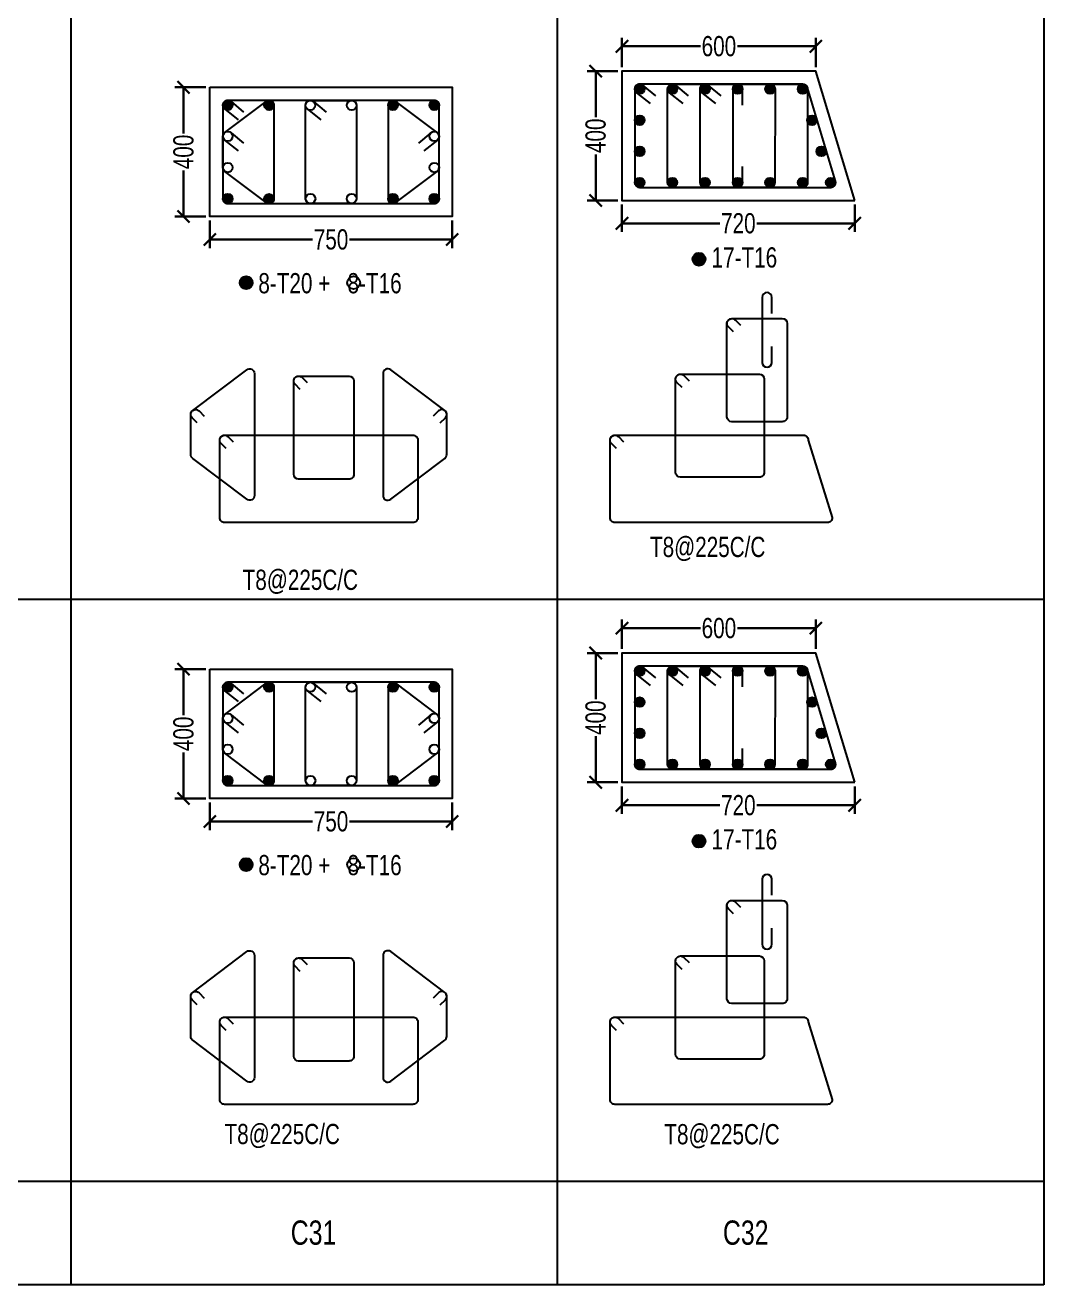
# Model space of a CAD drawing. Header units: millimetres. Extents: x 356 to 40629, y 2473 to 64837.
# Drawn here: x 37477 to 40629, y 11793 to 15690 of the extents above; entities that cross this region are included whole.
import ezdxf

# ---------------------------------------------------------------- set-up
doc = ezdxf.new("R2010")
doc.units = ezdxf.units.MM
for name, color, linetype in [('COL', 5, 'Continuous'), ('S-TIES', 3, 'Continuous'), ('STEEL1', 3, 'Continuous'), ('TABLE', 11, 'Continuous'), ('TXT3', 6, 'Continuous')]:
    doc.layers.add(name, color=color, linetype=linetype)
doc.layers.add('STR-COL-DIM', color=8, linetype='Continuous', lineweight=18)
doc.layers.add('STR-LEVEL TEXT', color=110, linetype='Continuous', lineweight=30)
doc.styles.add('SOBHA', font='swisscl.ttf')
doc.styles.add('sobha sed', font='swisscl.ttf')
doc.dimstyles.new('S-25', dxfattribs={"dimscale": 25, "dimtxt": 2.5, "dimasz": 1.5, "dimexe": 0.25, "dimexo": 0.5, "dimgap": 0.1, "dimtad": 0, "dimdec": 0, "dimrnd": 0.0005, "dimzin": 0, "dimdsep": 46, "dimtxsty": 'SOBHA', "dimblk": 'OBLIQUE', "dimcen": 0.09, "dimclrd": 8, "dimclre": 8, "dimclrt": 6, "dimadec": 0, "dimazin": 0, "dimtfac": 1, "dimtdec": 0, "dimtofl": 0, "dimtmove": 0, "dimatfit": 3, "dimfxl": 0.18, "dimtolj": 1, "dimtzin": 0, "dimlwd": -1, "dimlwe": -1, "dimarcsym": 0})

# ---------------------------------------------------------------- blocks, each defined once
blk = doc.blocks.new('_Oblique')
at = {"color": 0, "linetype": 'ByBlock', "lineweight": -2}
for p, q in [((-0.5, -0.5), (0.5, 0.5)), ((0, 0.71), (0, -0.71))]:
    blk.add_line(p, q, dxfattribs=at)
blk = doc.blocks.new('*D416')
at = {"layer": 'STR-LEVEL TEXT', "color": 8, "transparency": 16777216}
for p, q in [((38035.9, 13697.2), (37960.7, 13697.2)), ((37967, 13697.2), (37967, 13554.7)), ((37967, 13297.2), (37967, 13439.7)), ((38035.9, 13297.2), (37960.7, 13297.2))]:
    blk.add_line(p, q, dxfattribs=at)
at = {"layer": 'STR-LEVEL TEXT', "color": 8, "transparency": 16777216, "xscale": 37.5, "yscale": 37.5, "zscale": 37.5}
for p, rotation in [((37967, 13697.2), 90), ((37967, 13297.2), 270)]:
    blk.add_blockref('_Oblique', p, dxfattribs=dict(at, rotation=rotation))
at = {"layer": 'STR-LEVEL TEXT', "color": 6, "transparency": 16777216, "insert": (37967, 13497.2), "char_height": 62.5, "attachment_point": 5, "rotation": 90, "style": 'SOBHA'}
blk.add_mtext('\\A1;400', dxfattribs=at)
blk = doc.blocks.new('*D417')
at = {"layer": 'STR-LEVEL TEXT', "color": 8, "transparency": 16777216}
for p, q in [((38048.4, 13284.7), (38048.4, 13219.9)), ((38798.4, 13284.7), (38798.4, 13219.9)), ((38048.4, 13226.2), (38366.4, 13226.2)), ((38798.4, 13226.2), (38480.3, 13226.2))]:
    blk.add_line(p, q, dxfattribs=at)
at = {"layer": 'STR-LEVEL TEXT', "color": 8, "transparency": 16777216, "xscale": 37.5, "yscale": 37.5, "zscale": 37.5, "rotation": 180}
blk.add_blockref('_Oblique', (38048.4, 13226.2), dxfattribs=at)
at = {"layer": 'STR-LEVEL TEXT', "color": 8, "transparency": 16777216, "xscale": 37.5, "yscale": 37.5, "zscale": 37.5}
blk.add_blockref('_Oblique', (38798.4, 13226.2), dxfattribs=at)
at = {"layer": 'STR-LEVEL TEXT', "color": 6, "transparency": 16777216, "insert": (38423.4, 13226.2), "char_height": 62.5, "attachment_point": 5, "style": 'SOBHA'}
blk.add_mtext('\\A1;750', dxfattribs=at)
blk = doc.blocks.new('*D418')
at = {"layer": 'STR-LEVEL TEXT', "color": 8, "transparency": 16777216}
for p, q in [((38035.9, 15497.4), (37960.7, 15497.4)), ((37967, 15497.4), (37967, 15354.9)), ((37967, 15097.4), (37967, 15239.9)), ((38035.9, 15097.4), (37960.7, 15097.4))]:
    blk.add_line(p, q, dxfattribs=at)
at = {"layer": 'STR-LEVEL TEXT', "color": 8, "transparency": 16777216, "xscale": 37.5, "yscale": 37.5, "zscale": 37.5}
for p, rotation in [((37967, 15497.4), 90), ((37967, 15097.4), 270)]:
    blk.add_blockref('_Oblique', p, dxfattribs=dict(at, rotation=rotation))
at = {"layer": 'STR-LEVEL TEXT', "color": 6, "transparency": 16777216, "insert": (37967, 15297.4), "char_height": 62.5, "attachment_point": 5, "rotation": 90, "style": 'SOBHA'}
blk.add_mtext('\\A1;400', dxfattribs=at)
blk = doc.blocks.new('*D419')
at = {"layer": 'STR-LEVEL TEXT', "color": 8, "transparency": 16777216}
for p, q in [((38048.4, 15084.9), (38048.4, 15020.1)), ((38798.4, 15084.9), (38798.4, 15020.1)), ((38048.4, 15026.4), (38366.4, 15026.4)), ((38798.4, 15026.4), (38480.3, 15026.4))]:
    blk.add_line(p, q, dxfattribs=at)
at = {"layer": 'STR-LEVEL TEXT', "color": 8, "transparency": 16777216, "xscale": 37.5, "yscale": 37.5, "zscale": 37.5, "rotation": 180}
blk.add_blockref('_Oblique', (38048.4, 15026.4), dxfattribs=at)
at = {"layer": 'STR-LEVEL TEXT', "color": 8, "transparency": 16777216, "xscale": 37.5, "yscale": 37.5, "zscale": 37.5}
blk.add_blockref('_Oblique', (38798.4, 15026.4), dxfattribs=at)
at = {"layer": 'STR-LEVEL TEXT', "color": 6, "transparency": 16777216, "insert": (38423.4, 15026.4), "char_height": 62.5, "attachment_point": 5, "style": 'SOBHA'}
blk.add_mtext('\\A1;750', dxfattribs=at)
blk = doc.blocks.new('*D414')
at = {"layer": 'STR-LEVEL TEXT', "color": 8, "transparency": 16777216}
for p, q in [((39311, 13747.2), (39235.9, 13747.2)), ((39242.2, 13747.2), (39242.2, 13604.7)), ((39242.2, 13347.2), (39242.2, 13489.7)), ((39311, 13347.2), (39235.9, 13347.2))]:
    blk.add_line(p, q, dxfattribs=at)
at = {"layer": 'STR-LEVEL TEXT', "color": 8, "transparency": 16777216, "xscale": 37.5, "yscale": 37.5, "zscale": 37.5}
for p, rotation in [((39242.2, 13747.2), 90), ((39242.2, 13347.2), 270)]:
    blk.add_blockref('_Oblique', p, dxfattribs=dict(at, rotation=rotation))
at = {"layer": 'STR-LEVEL TEXT', "color": 6, "transparency": 16777216, "insert": (39242.2, 13547.2), "char_height": 62.5, "attachment_point": 5, "rotation": 90, "style": 'SOBHA'}
blk.add_mtext('\\A1;400', dxfattribs=at)
blk = doc.blocks.new('*D415')
at = {"layer": 'STR-LEVEL TEXT', "color": 8, "transparency": 16777216}
for p, q in [((39323.5, 13334.7), (39323.5, 13269.9)), ((40043.7, 13334.7), (40043.7, 13269.9)), ((39323.5, 13276.2), (39626.7, 13276.2)), ((40043.7, 13276.2), (39740.6, 13276.2))]:
    blk.add_line(p, q, dxfattribs=at)
at = {"layer": 'STR-LEVEL TEXT', "color": 8, "transparency": 16777216, "xscale": 37.5, "yscale": 37.5, "zscale": 37.5, "rotation": 180}
blk.add_blockref('_Oblique', (39323.5, 13276.2), dxfattribs=at)
at = {"layer": 'STR-LEVEL TEXT', "color": 8, "transparency": 16777216, "xscale": 37.5, "yscale": 37.5, "zscale": 37.5}
blk.add_blockref('_Oblique', (40043.7, 13276.2), dxfattribs=at)
at = {"layer": 'STR-LEVEL TEXT', "color": 6, "transparency": 16777216, "insert": (39683.6, 13276.2), "char_height": 62.5, "attachment_point": 5, "style": 'SOBHA'}
blk.add_mtext('\\A1;720', dxfattribs=at)
blk = doc.blocks.new('*D346')
at = {"layer": 'STR-LEVEL TEXT', "color": 8, "transparency": 16777216}
for p, q in [((39323.5, 13759.7), (39323.5, 13830.4)), ((39323.5, 13824.1), (39566.3, 13824.1)), ((39923.5, 13824.1), (39680.8, 13824.1)), ((39923.5, 13759.7), (39923.5, 13830.4))]:
    blk.add_line(p, q, dxfattribs=at)
at = {"layer": 'STR-LEVEL TEXT', "color": 8, "transparency": 16777216, "xscale": 37.5, "yscale": 37.5, "zscale": 37.5, "rotation": 180}
blk.add_blockref('_Oblique', (39323.5, 13824.1), dxfattribs=at)
at = {"layer": 'STR-LEVEL TEXT', "color": 8, "transparency": 16777216, "xscale": 37.5, "yscale": 37.5, "zscale": 37.5}
blk.add_blockref('_Oblique', (39923.5, 13824.1), dxfattribs=at)
at = {"layer": 'STR-LEVEL TEXT', "color": 6, "transparency": 16777216, "insert": (39623.5, 13824.1), "char_height": 62.5, "attachment_point": 5, "style": 'SOBHA'}
blk.add_mtext('\\A1;600', dxfattribs=at)
blk = doc.blocks.new('*D347')
at = {"layer": 'STR-LEVEL TEXT', "color": 8, "transparency": 16777216}
for p, q in [((39311, 15547.4), (39235.9, 15547.4)), ((39242.2, 15547.4), (39242.2, 15404.9)), ((39242.2, 15147.4), (39242.2, 15289.9)), ((39311, 15147.4), (39235.9, 15147.4))]:
    blk.add_line(p, q, dxfattribs=at)
at = {"layer": 'STR-LEVEL TEXT', "color": 8, "transparency": 16777216, "xscale": 37.5, "yscale": 37.5, "zscale": 37.5}
for p, rotation in [((39242.2, 15547.4), 90), ((39242.2, 15147.4), 270)]:
    blk.add_blockref('_Oblique', p, dxfattribs=dict(at, rotation=rotation))
at = {"layer": 'STR-LEVEL TEXT', "color": 6, "transparency": 16777216, "insert": (39242.2, 15347.4), "char_height": 62.5, "attachment_point": 5, "rotation": 90, "style": 'SOBHA'}
blk.add_mtext('\\A1;400', dxfattribs=at)
blk = doc.blocks.new('*D348')
at = {"layer": 'STR-LEVEL TEXT', "color": 8, "transparency": 16777216}
for p, q in [((39323.5, 15134.9), (39323.5, 15070.1)), ((40043.7, 15134.9), (40043.7, 15070.1)), ((39323.5, 15076.4), (39626.7, 15076.4)), ((40043.7, 15076.4), (39740.6, 15076.4))]:
    blk.add_line(p, q, dxfattribs=at)
at = {"layer": 'STR-LEVEL TEXT', "color": 8, "transparency": 16777216, "xscale": 37.5, "yscale": 37.5, "zscale": 37.5, "rotation": 180}
blk.add_blockref('_Oblique', (39323.5, 15076.4), dxfattribs=at)
at = {"layer": 'STR-LEVEL TEXT', "color": 8, "transparency": 16777216, "xscale": 37.5, "yscale": 37.5, "zscale": 37.5}
blk.add_blockref('_Oblique', (40043.7, 15076.4), dxfattribs=at)
at = {"layer": 'STR-LEVEL TEXT', "color": 6, "transparency": 16777216, "insert": (39683.6, 15076.4), "char_height": 62.5, "attachment_point": 5, "style": 'SOBHA'}
blk.add_mtext('\\A1;720', dxfattribs=at)
blk = doc.blocks.new('*D349')
at = {"layer": 'STR-LEVEL TEXT', "color": 8, "transparency": 16777216}
for p, q in [((39323.5, 15559.9), (39323.5, 15630.5)), ((39923.5, 15559.9), (39923.5, 15630.5)), ((39323.5, 15624.3), (39566.3, 15624.3)), ((39923.5, 15624.3), (39680.8, 15624.3))]:
    blk.add_line(p, q, dxfattribs=at)
at = {"layer": 'STR-LEVEL TEXT', "color": 8, "transparency": 16777216, "xscale": 37.5, "yscale": 37.5, "zscale": 37.5, "rotation": 180}
blk.add_blockref('_Oblique', (39323.5, 15624.3), dxfattribs=at)
at = {"layer": 'STR-LEVEL TEXT', "color": 8, "transparency": 16777216, "xscale": 37.5, "yscale": 37.5, "zscale": 37.5}
blk.add_blockref('_Oblique', (39923.5, 15624.3), dxfattribs=at)
at = {"layer": 'STR-LEVEL TEXT', "color": 6, "transparency": 16777216, "insert": (39623.5, 15624.3), "char_height": 62.5, "attachment_point": 5, "style": 'SOBHA'}
blk.add_mtext('\\A1;600', dxfattribs=at)

msp = doc.modelspace()

# ---------------------------------------------------------------- hatches: boundary and pattern name
at = {"layer": 'S-TIES', "ltscale": 7}
h = msp.add_hatch(color=256, dxfattribs=at)
h.dxf.hatch_style = 1
edge = h.paths.add_edge_path()
edge.add_arc((39378.5, 15491.9), 15, 0, 360)
h = msp.add_hatch(color=256, dxfattribs=at)
h.dxf.hatch_style = 1
edge = h.paths.add_edge_path()
edge.add_arc((39479.8, 15491.9), 15, 0, 360)
h = msp.add_hatch(color=256, dxfattribs=at)
h.dxf.hatch_style = 1
edge = h.paths.add_edge_path()
edge.add_arc((39580.6, 15491.9), 15, 0, 360)
h = msp.add_hatch(color=256, dxfattribs=at)
h.dxf.hatch_style = 1
edge = h.paths.add_edge_path()
edge.add_arc((39681.3, 15491.9), 15, 0, 360)
h = msp.add_hatch(color=256, dxfattribs=at)
h.dxf.hatch_style = 1
edge = h.paths.add_edge_path()
edge.add_arc((39782.1, 15491.9), 15, 0, 360)
h = msp.add_hatch(color=256, dxfattribs=at)
h.dxf.hatch_style = 1
edge = h.paths.add_edge_path()
edge.add_arc((39882.8, 15491.9), 15, 0, 360)
h = msp.add_hatch(color=256, dxfattribs=at)
h.dxf.hatch_style = 1
edge = h.paths.add_edge_path()
edge.add_arc((38103.9, 15441.9), 15, 0, 360)
h = msp.add_hatch(color=256, dxfattribs=at)
h.dxf.hatch_style = 1
edge = h.paths.add_edge_path()
edge.add_arc((38231.8, 15441.9), 15, 0, 360)
h = msp.add_hatch(color=256, dxfattribs=at)
h.dxf.hatch_style = 1
edge = h.paths.add_edge_path()
edge.add_arc((38615, 15441.9), 15, 0, 360)
h = msp.add_hatch(color=256, dxfattribs=at)
h.dxf.hatch_style = 1
edge = h.paths.add_edge_path()
edge.add_arc((38742.8, 15441.9), 15, 0, 360)
h = msp.add_hatch(color=256, dxfattribs=at)
h.dxf.hatch_style = 1
edge = h.paths.add_edge_path()
edge.add_arc((39378.5, 15395.5), 15, 0, 360)
h = msp.add_hatch(color=256, dxfattribs=at)
h.dxf.hatch_style = 1
edge = h.paths.add_edge_path()
edge.add_arc((39911.7, 15395.5), 15, 0, 360)
h = msp.add_hatch(color=256, dxfattribs=at)
h.dxf.hatch_style = 1
edge = h.paths.add_edge_path()
edge.add_arc((39378.5, 15299.1), 15, 0, 360)
h = msp.add_hatch(color=256, dxfattribs=at)
h.dxf.hatch_style = 1
edge = h.paths.add_edge_path()
edge.add_arc((39940.7, 15299.2), 15, 0, 360)
h = msp.add_hatch(color=256, dxfattribs=at)
h.dxf.hatch_style = 1
edge = h.paths.add_edge_path()
edge.add_arc((39378.6, 15202.8), 15, 0, 360)
h = msp.add_hatch(color=256, dxfattribs=at)
h.dxf.hatch_style = 1
edge = h.paths.add_edge_path()
edge.add_arc((39479.8, 15202.8), 15, 0, 360)
h = msp.add_hatch(color=256, dxfattribs=at)
h.dxf.hatch_style = 1
edge = h.paths.add_edge_path()
edge.add_arc((39580.6, 15202.8), 15, 0, 360)
h = msp.add_hatch(color=256, dxfattribs=at)
h.dxf.hatch_style = 1
edge = h.paths.add_edge_path()
edge.add_arc((39681.3, 15202.8), 15, 0, 360)
h = msp.add_hatch(color=256, dxfattribs=at)
h.dxf.hatch_style = 1
edge = h.paths.add_edge_path()
edge.add_arc((39781.8, 15202.8), 15, 0, 360)
h = msp.add_hatch(color=256, dxfattribs=at)
h.dxf.hatch_style = 1
edge = h.paths.add_edge_path()
edge.add_arc((39882.8, 15202.8), 15, 0, 360)
h = msp.add_hatch(color=256, dxfattribs=at)
h.dxf.hatch_style = 1
edge = h.paths.add_edge_path()
edge.add_arc((39969.7, 15202.8), 15, 0, 360)
h = msp.add_hatch(color=256, dxfattribs=at)
h.dxf.hatch_style = 1
edge = h.paths.add_edge_path()
edge.add_arc((38104, 15152.8), 15, 0, 360)
h = msp.add_hatch(color=256, dxfattribs=at)
h.dxf.hatch_style = 1
edge = h.paths.add_edge_path()
edge.add_arc((38231.7, 15152.4), 15, 0, 360)
h = msp.add_hatch(color=256, dxfattribs=at)
h.dxf.hatch_style = 1
edge = h.paths.add_edge_path()
edge.add_arc((38615, 15152.8), 15, 0, 360)
h = msp.add_hatch(color=256, dxfattribs=at)
h.dxf.hatch_style = 1
edge = h.paths.add_edge_path()
edge.add_arc((38742.7, 15152.8), 15, 0, 360)
h = msp.add_hatch(color=256, dxfattribs=at)
h.dxf.hatch_style = 1
edge = h.paths.add_edge_path()
edge.add_arc((39561.8, 14965.4), 20, 0, 360)
h = msp.add_hatch(color=256, dxfattribs=at)
h.dxf.hatch_style = 1
edge = h.paths.add_edge_path()
edge.add_arc((38160.8, 14892.9), 20, 0, 360)
h = msp.add_hatch(color=256, dxfattribs=at)
h.dxf.hatch_style = 1
edge = h.paths.add_edge_path()
edge.add_arc((39378.5, 13691.7), 15, 0, 360)
h = msp.add_hatch(color=256, dxfattribs=at)
h.dxf.hatch_style = 1
edge = h.paths.add_edge_path()
edge.add_arc((39479.8, 13691.7), 15, 0, 360)
h = msp.add_hatch(color=256, dxfattribs=at)
h.dxf.hatch_style = 1
edge = h.paths.add_edge_path()
edge.add_arc((39580.6, 13691.7), 15, 0, 360)
h = msp.add_hatch(color=256, dxfattribs=at)
h.dxf.hatch_style = 1
edge = h.paths.add_edge_path()
edge.add_arc((39681.3, 13691.7), 15, 0, 360)
h = msp.add_hatch(color=256, dxfattribs=at)
h.dxf.hatch_style = 1
edge = h.paths.add_edge_path()
edge.add_arc((39782.1, 13691.7), 15, 0, 360)
h = msp.add_hatch(color=256, dxfattribs=at)
h.dxf.hatch_style = 1
edge = h.paths.add_edge_path()
edge.add_arc((39882.8, 13691.7), 15, 0, 360)
h = msp.add_hatch(color=256, dxfattribs=at)
h.dxf.hatch_style = 1
edge = h.paths.add_edge_path()
edge.add_arc((38103.9, 13641.7), 15, 0, 360)
h = msp.add_hatch(color=256, dxfattribs=at)
h.dxf.hatch_style = 1
edge = h.paths.add_edge_path()
edge.add_arc((38231.8, 13641.7), 15, 0, 360)
h = msp.add_hatch(color=256, dxfattribs=at)
h.dxf.hatch_style = 1
edge = h.paths.add_edge_path()
edge.add_arc((38615, 13641.7), 15, 0, 360)
h = msp.add_hatch(color=256, dxfattribs=at)
h.dxf.hatch_style = 1
edge = h.paths.add_edge_path()
edge.add_arc((38742.8, 13641.7), 15, 0, 360)
h = msp.add_hatch(color=256, dxfattribs=at)
h.dxf.hatch_style = 1
edge = h.paths.add_edge_path()
edge.add_arc((39378.5, 13595.3), 15, 0, 360)
h = msp.add_hatch(color=256, dxfattribs=at)
h.dxf.hatch_style = 1
edge = h.paths.add_edge_path()
edge.add_arc((39911.7, 13595.3), 15, 0, 360)
h = msp.add_hatch(color=256, dxfattribs=at)
h.dxf.hatch_style = 1
edge = h.paths.add_edge_path()
edge.add_arc((39378.5, 13498.9), 15, 0, 360)
h = msp.add_hatch(color=256, dxfattribs=at)
h.dxf.hatch_style = 1
edge = h.paths.add_edge_path()
edge.add_arc((39940.7, 13499), 15, 0, 360)
h = msp.add_hatch(color=256, dxfattribs=at)
h.dxf.hatch_style = 1
edge = h.paths.add_edge_path()
edge.add_arc((39378.6, 13402.6), 15, 0, 360)
h = msp.add_hatch(color=256, dxfattribs=at)
h.dxf.hatch_style = 1
edge = h.paths.add_edge_path()
edge.add_arc((39479.8, 13402.6), 15, 0, 360)
h = msp.add_hatch(color=256, dxfattribs=at)
h.dxf.hatch_style = 1
edge = h.paths.add_edge_path()
edge.add_arc((39580.6, 13402.6), 15, 0, 360)
h = msp.add_hatch(color=256, dxfattribs=at)
h.dxf.hatch_style = 1
edge = h.paths.add_edge_path()
edge.add_arc((39681.3, 13402.6), 15, 0, 360)
h = msp.add_hatch(color=256, dxfattribs=at)
h.dxf.hatch_style = 1
edge = h.paths.add_edge_path()
edge.add_arc((39781.8, 13402.6), 15, 0, 360)
h = msp.add_hatch(color=256, dxfattribs=at)
h.dxf.hatch_style = 1
edge = h.paths.add_edge_path()
edge.add_arc((39882.8, 13402.6), 15, 0, 360)
h = msp.add_hatch(color=256, dxfattribs=at)
h.dxf.hatch_style = 1
edge = h.paths.add_edge_path()
edge.add_arc((39969.7, 13402.6), 15, 0, 360)
h = msp.add_hatch(color=256, dxfattribs=at)
h.dxf.hatch_style = 1
edge = h.paths.add_edge_path()
edge.add_arc((38104, 13352.6), 15, 0, 360)
h = msp.add_hatch(color=256, dxfattribs=at)
h.dxf.hatch_style = 1
edge = h.paths.add_edge_path()
edge.add_arc((38231.7, 13352.2), 15, 0, 360)
h = msp.add_hatch(color=256, dxfattribs=at)
h.dxf.hatch_style = 1
edge = h.paths.add_edge_path()
edge.add_arc((38615, 13352.6), 15, 0, 360)
h = msp.add_hatch(color=256, dxfattribs=at)
h.dxf.hatch_style = 1
edge = h.paths.add_edge_path()
edge.add_arc((38742.7, 13352.6), 15, 0, 360)
h = msp.add_hatch(color=256, dxfattribs=at)
h.dxf.hatch_style = 1
edge = h.paths.add_edge_path()
edge.add_arc((39561.8, 13165.2), 20, 0, 360)
h = msp.add_hatch(color=256, dxfattribs=at)
h.dxf.hatch_style = 1
edge = h.paths.add_edge_path()
edge.add_arc((38160.8, 13092.7), 20, 0, 360)

# ---------------------------------------------------------------- linework, layer by layer
at = {"layer": 'COL', "elevation": 0}
for points in [[(40043.7, 15147.4), (39923.5, 15547.4), (39323.5, 15547.4), (39323.5, 15147.4)], [(38048.4, 15497.4), (38798.4, 15497.4), (38798.4, 15097.4), (38048.4, 15097.4)], [(40043.7, 13347.2), (39923.5, 13747.2), (39323.5, 13747.2), (39323.5, 13347.2)], [(38048.4, 13697.2), (38798.4, 13697.2), (38798.4, 13297.2), (38048.4, 13297.2)]]:
    msp.add_lwpolyline(points, close=True, dxfattribs=at)
at = {"layer": 'S-TIES', "ltscale": 7, "elevation": 0}
for points in [[(39363.5, 15491.9), (39363.5, 15202.8, 0.414214), (39378.5, 15187.8), (39969.7, 15187.8, 0.502547), (39984, 15207.1), (39897.2, 15496.2, 0.331073), (39882.8, 15506.9), (39378.5, 15506.9, 0.414214)], [(39882.8, 15187.8), (39479.8, 15187.8, -0.414214), (39464.8, 15202.8), (39464.8, 15491.9, -0.414214), (39479.8, 15506.9), (39882.8, 15506.9, -0.414214), (39897.8, 15491.9), (39897.8, 15202.8, -0.414214)], [(39580.6, 15506.9), (39782.1, 15506.9, -0.414214), (39797.1, 15491.9), (39796.7, 15203.2, -0.396729), (39781.7, 15187.8), (39580.5, 15187.8, -0.378424), (39565.6, 15203.6), (39565.6, 15491.9, -0.414214)], [(38104, 15137.8), (38742.8, 15137.8, 0.414214), (38757.8, 15152.8), (38757.8, 15441.9, 0.414214), (38742.8, 15456.9), (38104, 15456.9, 0.414214), (38089, 15441.9), (38089, 15152.8, 0.414214)], [(38246.8, 15441.9), (38246.7, 15152.4, -0.619608), (38222.7, 15140.5), (38094.9, 15237.2, -0.234772), (38089, 15249.2), (38089, 15345.5, -0.23547), (38094.9, 15357.5), (38222.7, 15453.9, -0.618942)], [(38359.9, 15456.9), (38486.9, 15456.9, -0.414214), (38501.9, 15441.9), (38501.9, 15152.8, -0.414214), (38486.9, 15137.8), (38359.9, 15137.8, -0.414214), (38344.9, 15152.8), (38344.9, 15441.9, -0.414214)], [(38600, 15441.9), (38600, 15152.8, 0.619608), (38624, 15140.8), (38751.8, 15237.2, 0.234772), (38757.7, 15249.2), (38757.8, 15345.5, 0.23547), (38751.8, 15357.5), (38624, 15453.9, 0.618942)], [(39663.3, 14781.9), (39819.5, 14781.9, -0.414166), (39834.5, 14766.9), (39834.5, 14477.8, -0.414262), (39819.5, 14462.8), (39663.4, 14462.8, -0.414166), (39648.4, 14477.8), (39648.3, 14766.9, -0.414262)], [(38186.6, 14611.6), (38186.5, 14234.7, -0.619608), (38162.5, 14222.7), (37995.3, 14349.4, -0.234772), (37989.3, 14361.3), (37989.3, 14485.5, -0.23547), (37995.3, 14497.5), (38162.5, 14623.6, -0.618942)], [(38584.2, 14611.6), (38584.2, 14234.7, 0.619608), (38608.3, 14222.7), (38775.5, 14349.4, 0.234772), (38781.4, 14361.3), (38781.5, 14485.5, 0.23547), (38775.5, 14497.5), (38608.2, 14623.6, 0.618942)], [(38323, 14604.2), (38479.1, 14604.2, -0.414166), (38494.1, 14589.2), (38494.1, 14300.1, -0.414262), (38479.1, 14285.1), (38323, 14285.1, -0.414166), (38308, 14300.1), (38308, 14589.2, -0.414262)], [(39504.5, 14610.2), (39748.9, 14610.2, -0.414166), (39763.9, 14595.2), (39763.9, 14306.1, -0.414262), (39748.9, 14291.1), (39504.5, 14291.1, -0.414166), (39489.5, 14306.1), (39489.5, 14595.2, -0.414262)], [(38093.9, 14421), (38676.9, 14421, -0.414214), (38691.9, 14406), (38691.9, 14166, -0.414214), (38676.9, 14151), (38093.9, 14151, -0.414214), (38078.9, 14166), (38078.9, 14406, -0.414214)], [(39301.8, 14421), (39884.9, 14421, -0.414214), (39899.9, 14406), (39974.4, 14166, -0.414214), (39959.4, 14151), (39301.8, 14151, -0.414214), (39286.8, 14166), (39286.8, 14406, -0.414214)], [(39363.5, 13691.7), (39363.5, 13402.6, 0.414214), (39378.5, 13387.6), (39969.7, 13387.6, 0.502547), (39984, 13406.9), (39897.2, 13696, 0.331073), (39882.8, 13706.7), (39378.5, 13706.7, 0.414214)], [(39882.8, 13387.6), (39479.8, 13387.6, -0.414214), (39464.8, 13402.6), (39464.8, 13691.7, -0.414214), (39479.8, 13706.7), (39882.8, 13706.7, -0.414214), (39897.8, 13691.7), (39897.8, 13402.6, -0.414214)], [(39580.6, 13706.7), (39782.1, 13706.7, -0.414214), (39797.1, 13691.7), (39796.7, 13403, -0.396729), (39781.7, 13387.6), (39580.5, 13387.6, -0.378424), (39565.6, 13403.4), (39565.6, 13691.7, -0.414214)], [(38104, 13337.6), (38742.8, 13337.6, 0.414214), (38757.8, 13352.6), (38757.8, 13641.7, 0.414214), (38742.8, 13656.7), (38104, 13656.7, 0.414214), (38089, 13641.7), (38089, 13352.6, 0.414214)], [(38246.8, 13641.7), (38246.7, 13352.2, -0.619608), (38222.7, 13340.3), (38094.9, 13437, -0.234772), (38089, 13449), (38089, 13545.3, -0.23547), (38094.9, 13557.3), (38222.7, 13653.7, -0.618942)], [(38359.9, 13656.7), (38486.9, 13656.7, -0.414214), (38501.9, 13641.7), (38501.9, 13352.6, -0.414214), (38486.9, 13337.6), (38359.9, 13337.6, -0.414214), (38344.9, 13352.6), (38344.9, 13641.7, -0.414214)], [(38600, 13641.7), (38600, 13352.6, 0.619608), (38624, 13340.7), (38751.8, 13437, 0.234772), (38757.7, 13449), (38757.8, 13545.3, 0.23547), (38751.8, 13557.3), (38624, 13653.7, 0.618942)], [(39663.3, 12981.8), (39819.5, 12981.8, -0.414166), (39834.5, 12966.8), (39834.5, 12677.7, -0.414262), (39819.5, 12662.7), (39663.4, 12662.7, -0.414166), (39648.4, 12677.7), (39648.3, 12966.8, -0.414262)], [(38186.6, 12811.4), (38186.5, 12434.5, -0.619608), (38162.5, 12422.6), (37995.3, 12549.2, -0.234772), (37989.3, 12561.1), (37989.3, 12685.3, -0.23547), (37995.3, 12697.3), (38162.5, 12823.4, -0.618942)], [(38584.2, 12811.4), (38584.2, 12434.5, 0.619608), (38608.3, 12422.6), (38775.5, 12549.2, 0.234772), (38781.4, 12561.1), (38781.5, 12685.3, 0.23547), (38775.5, 12697.3), (38608.2, 12823.4, 0.618942)], [(38323, 12804), (38479.1, 12804, -0.414166), (38494.1, 12789), (38494.1, 12499.9, -0.414262), (38479.1, 12484.9), (38323, 12484.9, -0.414166), (38308, 12499.9), (38308, 12789, -0.414262)], [(39504.5, 12810), (39748.9, 12810, -0.414166), (39763.9, 12795), (39763.9, 12505.9, -0.414262), (39748.9, 12490.9), (39504.5, 12490.9, -0.414166), (39489.5, 12505.9), (39489.5, 12795, -0.414262)], [(38093.9, 12620.9), (38676.9, 12620.9, -0.414214), (38691.9, 12605.9), (38691.9, 12365.9, -0.414214), (38676.9, 12350.9), (38093.9, 12350.9, -0.414214), (38078.9, 12365.9), (38078.9, 12605.9, -0.414214)], [(39301.8, 12620.9), (39884.9, 12620.9, -0.414214), (39899.9, 12605.9), (39974.4, 12365.9, -0.414214), (39959.4, 12350.9), (39301.8, 12350.9, -0.414214), (39286.8, 12365.9), (39286.8, 12605.9, -0.414214)]]:
    msp.add_lwpolyline(points, format="xyb", close=True, dxfattribs=at)
for points in [[(39368.6, 15480.7), (39410.7, 15447.2)], [(39388.6, 15503), (39427.4, 15470.9)], [(39469.9, 15480.7), (39512, 15447.2)], [(39489.9, 15503), (39528.7, 15470.9)], [(39570.6, 15480.7), (39612.8, 15447.2)], [(39590.6, 15503), (39629.4, 15470.9)], [(38114, 15453), (38152.8, 15420.9)], [(38369.6, 15453), (38408.4, 15420.9)], [(38094, 15430.7), (38136.1, 15397.2)], [(38349.5, 15430.7), (38391.7, 15397.2)], [(38114, 15356.7), (38152.8, 15324.5)], [(38732.7, 15356.7), (38693.9, 15324.5)], [(38094, 15334.3), (38136.2, 15300.8)], [(38752.7, 15334.3), (38710.6, 15300.8)], [(39368.6, 13680.5), (39410.7, 13647)], [(39388.6, 13702.8), (39427.4, 13670.7)], [(39469.9, 13680.5), (39512, 13647)], [(39489.9, 13702.8), (39528.7, 13670.7)], [(39570.6, 13680.5), (39612.8, 13647)], [(39590.6, 13702.8), (39629.4, 13670.7)], [(38114, 13652.8), (38152.8, 13620.7)], [(38369.6, 13652.8), (38408.4, 13620.7)], [(38094, 13630.5), (38136.1, 13597)], [(38349.5, 13630.5), (38391.7, 13597)], [(38094, 13534.1), (38136.2, 13500.6)], [(38114, 13556.5), (38152.8, 13524.3)], [(38732.7, 13556.5), (38693.9, 13524.3)], [(38752.7, 13534.1), (38710.6, 13500.6)]]:
    msp.add_lwpolyline(points, dxfattribs=at)
for points in [[(39668.6, 14740.4), (39652.7, 14756.3, -0.668178), (39663.3, 14781.9, -0.200501), (39674, 14777.5), (39689.9, 14761.6)], [(38328.3, 14562.6), (38312.4, 14578.6, -0.668178), (38323, 14604.2, -0.200501), (38333.6, 14599.7), (38349.5, 14583.8)], [(39509.8, 14568.6), (39493.8, 14584.6, -0.668178), (39504.5, 14610.2, -0.200501), (39515.1, 14605.7), (39531, 14589.8)], [(38009.6, 14459), (37993.7, 14474.9, -0.668178), (38004.3, 14500.5, -0.200501), (38014.9, 14496.1), (38030.8, 14480.1)], [(38761.2, 14459), (38777.1, 14474.9, 0.668178), (38766.5, 14500.5, 0.200501), (38755.8, 14496.1), (38739.9, 14480.1)], [(38099.2, 14379.5), (38083.3, 14395.4, -0.668178), (38093.9, 14421, -0.200501), (38104.5, 14416.6), (38120.4, 14400.7)], [(39307.1, 14379.5), (39291.2, 14395.4, -0.668178), (39301.8, 14421, -0.200501), (39312.5, 14416.6), (39328.4, 14400.7)], [(39668.6, 12940.2), (39652.7, 12956.2, -0.668178), (39663.3, 12981.8, -0.200501), (39674, 12977.3), (39689.9, 12961.4)], [(38328.3, 12762.5), (38312.4, 12778.4, -0.668178), (38323, 12804, -0.200501), (38333.6, 12799.5), (38349.5, 12783.6)], [(39509.8, 12768.5), (39493.8, 12784.4, -0.668178), (39504.5, 12810, -0.200501), (39515.1, 12805.5), (39531, 12789.6)], [(38009.6, 12658.8), (37993.7, 12674.7, -0.668178), (38004.3, 12700.3, -0.200501), (38014.9, 12695.9), (38030.8, 12680)], [(38761.2, 12658.8), (38777.1, 12674.7, 0.668178), (38766.5, 12700.3, 0.200501), (38755.8, 12695.9), (38739.9, 12680)], [(38099.2, 12579.3), (38083.3, 12595.2, -0.668178), (38093.9, 12620.8, -0.200501), (38104.5, 12616.4), (38120.4, 12600.5)], [(39307.1, 12579.3), (39291.2, 12595.2, -0.668178), (39301.8, 12620.8, -0.200501), (39312.5, 12616.4), (39328.4, 12600.5)]]:
    msp.add_lwpolyline(points, format="xyb", dxfattribs=at)
at = {"layer": 'S-TIES', "ltscale": 7}
for centre, radius in [((39378.5, 15491.9, 0), 15), ((39479.8, 15491.9, 0), 15), ((39580.6, 15491.9, 0), 15), ((39681.3, 15491.9, 0), 15), ((39782.1, 15491.9, 0), 15), ((39882.8, 15491.9, 0), 15), ((38103.9, 15441.9, 0), 15), ((38231.8, 15441.9, 0), 15), ((38359.5, 15441.9, 0), 15), ((38487.3, 15441.9, 0), 15), ((38615, 15441.9, 0), 15), ((38742.8, 15441.9, 0), 15), ((39378.5, 15395.5, 0), 15), ((39911.7, 15395.5, 0), 15), ((38104, 15345.5, 0), 15), ((38742.7, 15345.5, 0), 15), ((39378.5, 15299.1, 0), 15), ((39940.7, 15299.2, 0), 15), ((38104, 15249.2, 0), 15), ((38742.7, 15249.2, 0), 15), ((39378.6, 15202.8, 0), 15), ((39479.8, 15202.8, 0), 15), ((39580.6, 15202.8, 0), 15), ((39681.3, 15202.8, 0), 15), ((39781.8, 15202.8, 0), 15), ((39882.8, 15202.8, 0), 15), ((39969.7, 15202.8, 0), 15), ((38104, 15152.8, 0), 15), ((38231.7, 15152.4, 0), 15), ((38359.9, 15152.8, 0), 15), ((38486.9, 15152.8, 0), 15), ((38615, 15152.8, 0), 15), ((38742.7, 15152.8, 0), 15), ((39561.8, 14965.4, 0), 20), ((38160.8, 14892.9, 0), 20), ((38493.3, 14892.9, 0), 20), ((39378.5, 13691.7, 0), 15), ((39479.8, 13691.7, 0), 15), ((39580.6, 13691.7, 0), 15), ((39681.3, 13691.7, 0), 15), ((39782.1, 13691.7, 0), 15), ((39882.8, 13691.7, 0), 15), ((38103.9, 13641.7, 0), 15), ((38231.8, 13641.7, 0), 15), ((38359.5, 13641.7, 0), 15), ((38487.3, 13641.7, 0), 15), ((38615, 13641.7, 0), 15), ((38742.8, 13641.7, 0), 15), ((39378.5, 13595.3, 0), 15), ((39911.7, 13595.3, 0), 15), ((38104, 13545.3, 0), 15), ((38742.7, 13545.3, 0), 15), ((39378.5, 13498.9, 0), 15), ((39940.7, 13499, 0), 15), ((38104, 13449, 0), 15), ((38742.7, 13449, 0), 15), ((39378.6, 13402.6, 0), 15), ((39479.8, 13402.6, 0), 15), ((39580.6, 13402.6, 0), 15), ((39681.3, 13402.6, 0), 15), ((39781.8, 13402.6, 0), 15), ((39882.8, 13402.6, 0), 15), ((39969.7, 13402.6, 0), 15), ((38104, 13352.6, 0), 15), ((38231.7, 13352.2, 0), 15), ((38359.9, 13352.6, 0), 15), ((38486.9, 13352.6, 0), 15), ((38615, 13352.6, 0), 15), ((38742.7, 13352.6, 0), 15), ((39561.8, 13165.2, 0), 20), ((38160.8, 13092.7, 0), 20), ((38493.3, 13092.7, 0), 20)]:
    msp.add_circle(centre, radius, dxfattribs=at)
at = {"layer": 'STEEL1', "ltscale": 7, "elevation": 0}
for points in [[(39696.3, 15442.4), (39696.3, 15491.9, 1), (39666.3, 15491.9), (39666.3, 15202.8, 1), (39696.3, 15202.8), (39696.3, 15252.3)], [(39787.5, 14797.8), (39787.5, 14847.3, 1), (39757.5, 14847.3), (39757.5, 14646.4, 1), (39787.5, 14646.4), (39787.5, 14695.9)], [(39696.3, 13642.2), (39696.3, 13691.7, 1), (39666.3, 13691.7), (39666.3, 13402.6, 1), (39696.3, 13402.6), (39696.3, 13452.1)], [(39787.5, 12997.7), (39787.5, 13047.2, 1), (39757.5, 13047.2), (39757.5, 12846.2, 1), (39787.5, 12846.2), (39787.5, 12895.7)]]:
    msp.add_lwpolyline(points, format="xyb", dxfattribs=at)
at = {"layer": 'TABLE', "ltscale": 10}
for p, q in [((37618.3, 18992.2, 0), (37618.3, 11792.7, 0)), ((39123.5, 18992.2, 0), (39123.5, 11792.7, 0)), ((40628.8, 18992.2, 0), (40628.8, 11792.7, 0)), ((18883.5, 13913.9, 0), (40628.8, 13913.9, 0)), ((18883.5, 12113.7, 0), (40628.8, 12113.7, 0)), ((40628.8, 11792.7, 0), (18883.5, 11792.7, 0))]:
    msp.add_line(p, q, dxfattribs=at)

# ---------------------------------------------------------------- texts
at = {"layer": 'STR-COL-DIM', "color": 6, "style": 'sobha sed'}
for p in [(39600.8, 14939.8, 0), (39600.8, 13139.6, 0)]:
    msp.add_text('17-T16 ', height=62.5, dxfattribs=at).set_placement(p)
at = {"layer": 'STR-COL-DIM', "color": 6, "char_height": 62.5, "width": 636.777, "attachment_point": 1, "style": 'sobha sed'}
for insert in [(38198.5, 14922.6, 0), (38198.5, 13122.4, 0)]:
    msp.add_mtext('8-T20 +   8-T16', dxfattribs=dict(at, insert=insert))
at = {"layer": 'TXT3', "color": 4, "ltscale": 7, "style": 'sobha sed'}
for p in [(39410.3, 14044.3, 0), (38149.9, 13942.5, 0), (38093.9, 12228), (39454.6, 12227.4, 0)]:
    msp.add_text('T8@225C/C', height=62.5, dxfattribs=at).set_placement(p)
at = {"layer": 'TXT3', "ltscale": 7, "style": 'sobha sed'}
for s, p in [('C31', (38298.8, 11916.7, 0)), ('C32', (39636, 11916.7, 0))]:
    msp.add_text(s, height=75, dxfattribs=at).set_placement(p)

# ---------------------------------------------------------------- dimensions: what is measured, and where the dimension line sits
at = {"layer": 'STR-LEVEL TEXT'}
for base, p1, p2, picture, middle in [((39923.5, 15624.3, 0), (39323.5, 15547.4, 0), (39923.5, 15547.4, 0), '*D349', (39623.5, 15624.3, 0)), ((40043.7, 15076.4, 0), (39323.5, 15147.4, 0), (40043.7, 15147.4, 0), '*D348', (39683.6, 15076.4, 0)), ((38798.4, 15026.4, 0), (38048.4, 15097.4, 0), (38798.4, 15097.4, 0), '*D419', (38423.4, 15026.4, 0)), ((39923.5, 13824.1, 0), (39323.5, 13747.2, 0), (39923.5, 13747.2, 0), '*D346', (39623.5, 13824.1, 0)), ((40043.7, 13276.2, 0), (39323.5, 13347.2, 0), (40043.7, 13347.2, 0), '*D415', (39683.6, 13276.2, 0)), ((38798.4, 13226.2, 0), (38048.4, 13297.2, 0), (38798.4, 13297.2, 0), '*D417', (38423.4, 13226.2, 0))]:
    dim = msp.add_linear_dim(base=base, p1=p1, p2=p2, dimstyle='S-25', dxfattribs=at)
    dim.commit()
    dim.dimension.update_dxf_attribs({"geometry": picture, "text_midpoint": middle})
for base, p1, p2, picture, middle in [((39242.2, 15547.4, 0), (39323.5, 15147.4, 0), (39323.5, 15547.4, 0), '*D347', (39242.2, 15347.4, 0)), ((37967, 15497.4, 0), (38048.4, 15097.4, 0), (38048.4, 15497.4, 0), '*D418', (37967, 15297.4, 0)), ((39242.2, 13747.2, 0), (39323.5, 13347.2, 0), (39323.5, 13747.2, 0), '*D414', (39242.2, 13547.2, 0)), ((37967, 13697.2, 0), (38048.4, 13297.2, 0), (38048.4, 13697.2, 0), '*D416', (37967, 13497.2, 0))]:
    dim = msp.add_linear_dim(base=base, p1=p1, p2=p2, angle=90, dimstyle='S-25', dxfattribs=at)
    dim.commit()
    dim.dimension.update_dxf_attribs({"geometry": picture, "text_midpoint": middle})

doc.saveas('drawing.dxf')
